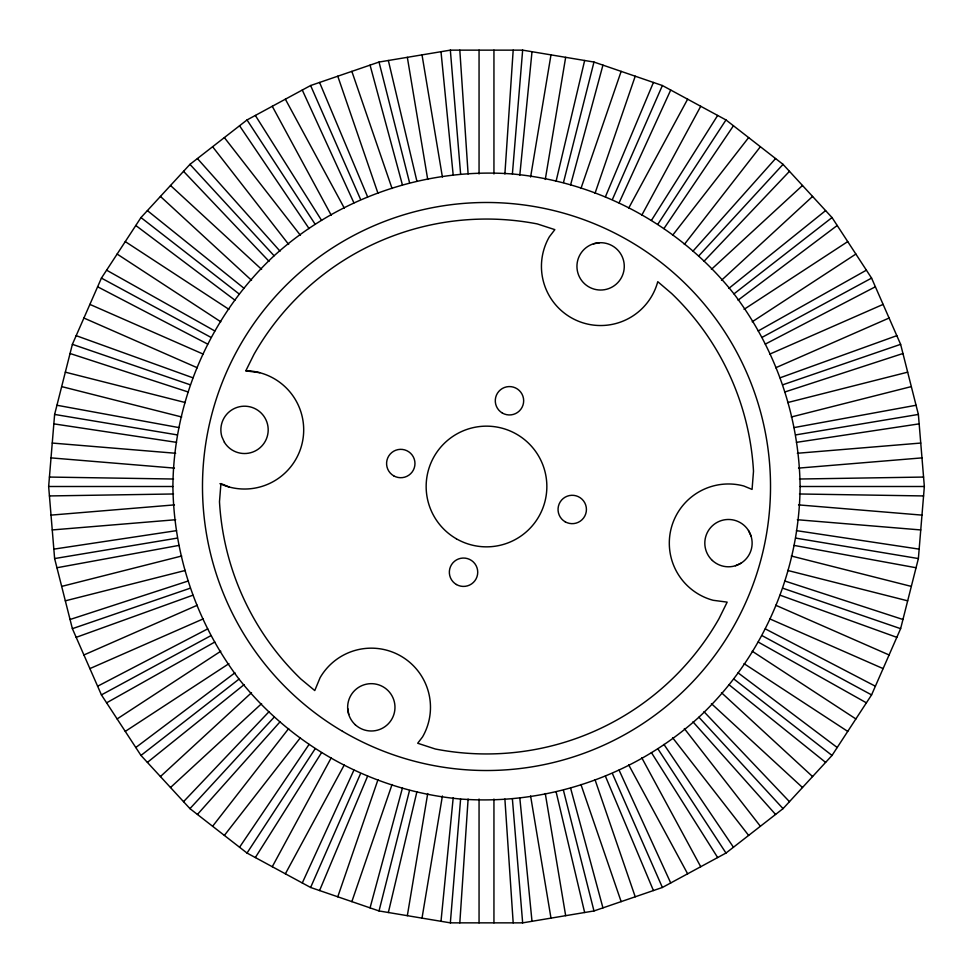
<?xml version="1.0" encoding="UTF-8"?>
<svg xmlns="http://www.w3.org/2000/svg" width="973" height="973" viewBox="0 0 973 973"><rect width="100%" height="100%" fill="white"/><g stroke="black" fill="none" stroke-linecap="round" stroke-linejoin="round"><path stroke-width="1.46" d="M479.057 173.972L479.057 50.146M493.943 922.854L493.943 799.028M504.89 173.972L513.185 50.146M459.815 922.854L468.11 799.028M48.65 486.5L54.622 414.437L72.379 344.333L101.423 278.108L140.976 217.563L189.954 164.364L247.02 119.947L310.618 85.527L379.02 62.053L450.341 50.146L522.659 50.146L593.98 62.053L662.382 85.527L725.98 119.947L783.046 164.364L832.024 217.563L871.577 278.108L900.621 344.333L918.378 414.437L924.35 486.5L918.378 558.563L900.621 628.667L871.577 694.892L832.024 755.437L783.046 808.636L725.98 853.053L662.382 887.473L593.98 910.947L522.659 922.854L450.341 922.854L379.02 910.947L310.618 887.473L247.02 853.053L189.954 808.636L140.976 755.437L101.423 694.892L72.379 628.667L54.622 558.563L48.65 486.5L172.902 486.5C173.547 399.781 210.74 314.984 274.106 255.777C338.336 197.519 425.919 167.453 512.394 173.972C598.772 181.769 680.2 225.845 733.97 293.882C775.895 349.112 799.259 417.162 800.098 486.5C799.453 573.219 762.26 658.016 698.894 717.223C634.664 775.481 547.081 805.547 460.606 799.028C374.228 791.231 292.8 747.155 239.03 679.118C197.105 623.888 173.741 555.838 172.902 486.5M450.341 922.854L460.606 799.028M512.394 173.972L522.659 50.146M441 921.297L453.199 797.787M519.801 175.213L532 51.703M407.334 915.678L427.719 793.542M530.601 177.013L550.986 54.877M422.014 918.123L442.399 795.987M545.281 179.458L565.666 57.322M556.082 181.27L584.651 60.484M388.349 912.516L416.918 791.73M379.02 910.947L409.511 790.502M563.489 182.498L593.98 62.053M370.056 907.882L402.421 788.069M570.579 184.931L602.944 65.118M337.777 896.79L377.986 779.677M580.942 188.494L621.151 71.37M351.849 901.63L392.058 784.506M595.014 193.323L635.223 76.21M605.376 196.887L653.43 82.45M319.57 890.55L367.624 776.113M310.618 887.473L360.533 773.681M612.467 199.319L662.382 85.527M302.287 882.961L353.929 770.117M619.071 202.883L670.713 90.039M272.27 866.724L331.209 757.821M628.704 208.1L687.631 99.197M285.369 873.803L344.296 764.9M641.791 215.179L700.73 106.276M651.424 220.397L717.66 115.446M255.34 857.554L321.577 752.603M247.02 853.053L314.984 749.028M658.016 223.972L725.98 119.947M239.553 847.24L309.061 744.418M663.939 228.582L733.447 125.76M212.613 826.272L288.677 728.558M672.586 235.308L748.638 137.582M224.362 835.418L300.414 737.692M684.323 244.442L760.387 146.728M692.971 251.168L775.578 158.55M197.422 814.45L280.029 721.832M189.954 808.636L274.106 717.223M698.894 255.777L783.046 164.364M183.544 801.667L269.022 711.701M703.978 261.299L789.456 171.333M160.423 776.563L251.533 692.691M711.397 269.363L802.494 185.49M170.506 787.51L261.603 703.637M721.467 280.309L812.577 196.437M728.886 288.361L825.615 210.606M147.385 762.394L244.114 684.639M140.976 755.437L239.03 679.118M733.97 293.882L832.024 217.563M135.794 747.507L234.931 672.83M738.069 300.171L837.206 225.493M117.125 718.938L220.798 651.205M744.065 309.341L847.726 241.608M125.274 731.392L228.935 663.659M752.202 321.795L855.875 254.062M758.198 330.966L866.396 270.178M106.604 702.822L214.802 642.034M101.423 694.892L210.703 635.758M762.297 337.242L871.577 278.108M97.616 686.22L207.687 628.886M765.313 344.114L875.384 286.78M735.466 565.751L741.085 563.16M83.909 654.963L197.312 605.23M769.716 354.148L883.107 304.403M89.893 668.597L203.284 618.852M775.688 367.77L889.091 318.037M780.091 377.804L896.826 335.661M76.174 637.339L192.909 595.196M72.379 628.667L189.893 588.324M783.107 384.676L900.621 344.333M70.044 619.497L188.057 581.051M784.943 391.949L902.956 353.503M61.676 586.403L181.708 556.009M787.631 402.567L907.675 372.173M65.325 600.827L185.369 570.433M791.292 416.991L911.324 386.597M793.98 427.609L916.055 405.255M56.945 567.745L179.02 545.391M593.481 243.797A23.668 23.668 0 0 1 623.717 271.479A23.668 23.668 0 0 1 584.627 283.824A23.668 23.668 0 0 1 593.481 243.797L599.563 242.715M54.622 558.563L177.183 538.118M795.817 434.882L918.378 414.437M53.843 549.137L176.563 530.638M796.437 442.362L919.157 423.863M51.022 515.118L174.435 504.89M797.337 453.272L920.75 443.056M52.25 529.944L175.663 519.728M798.565 468.11L921.978 457.882M799.478 479.02L923.572 477.062M49.428 495.938L173.522 493.98M800.098 486.5L924.35 486.5M49.428 477.062L173.522 479.02M799.478 493.98L923.572 495.938M52.25 443.056L175.663 453.272M798.565 504.89L921.978 515.118M51.022 457.882L174.435 468.11M797.337 519.728L920.75 529.944M259.84 372.708L245.792 370.859L254.014 354.306A267.441 267.441 0 0 1 537.242 223.912L554.841 229.64L549.368 236.78A59.171 59.171 0 0 0 577.962 321.029A59.171 59.171 0 0 0 657.76 281.683L671.613 293.481A267.441 267.441 0 0 1 753.503 471.236L752.068 489.419L743.786 485.989A59.171 59.171 0 0 0 671.321 527.828A59.171 59.171 0 0 0 713.16 600.292L727.172 602.129L718.974 618.719A267.441 267.441 0 0 1 435.308 749.003L417.697 743.25L422.55 736.914A59.171 59.171 0 0 0 400.9 656.094A59.171 59.171 0 0 0 320.068 677.743L314.766 690.562L300.815 678.972A267.441 267.441 0 0 1 219.484 501.703L220.932 483.581L229.214 487.011M796.437 530.638L919.157 549.137M53.843 423.863L176.563 442.362M54.622 414.437L177.183 434.882M795.817 538.118L918.378 558.563M56.945 405.255L179.02 427.609M793.98 545.391L916.055 567.745M65.325 372.173L185.369 402.567M791.292 556.009L911.324 586.403M61.676 386.597L181.708 416.991M787.631 570.433L907.675 600.827M784.943 581.051L902.956 619.497M70.044 353.503L188.057 391.949M72.379 344.333L189.893 384.676M783.107 588.324L900.621 628.667M76.174 335.661L192.909 377.804M780.091 595.196L896.826 637.339M89.893 304.403L203.284 354.148M775.688 605.23L889.091 654.963M83.909 318.037L197.312 367.77M769.716 618.852L883.107 668.597M765.313 628.886L875.384 686.22M97.616 286.78L207.687 344.114M101.423 278.108L210.703 337.242M762.297 635.758L871.577 694.892M106.604 270.178L214.802 330.966M758.198 642.034L866.396 702.822M125.274 241.608L228.935 309.341M752.202 651.205L855.875 718.938M117.125 254.062L220.798 321.795M744.065 663.659L847.726 731.392M738.069 672.83L837.206 747.507M135.794 225.493L234.931 300.171M140.976 217.563L239.03 293.882M733.97 679.118L832.024 755.437M147.385 210.606L244.114 288.361M728.886 684.639L825.615 762.394M170.506 185.49L261.603 269.363M721.467 692.691L812.577 776.563M160.423 196.437L251.533 280.309M711.397 703.637L802.494 787.51M703.978 711.701L789.456 801.667M183.544 171.333L269.022 261.299M189.954 164.364L274.106 255.777M698.894 717.223L783.046 808.636M197.422 158.55L280.029 251.168M692.971 721.832L775.578 814.45M224.362 137.582L300.414 235.308M684.323 728.558L760.387 826.272M212.613 146.728L288.677 244.442M672.586 737.692L748.638 835.418M663.939 744.418L733.447 847.24M239.553 125.76L309.061 228.582M247.02 119.947L314.984 223.972M658.016 749.028L725.98 853.053M255.34 115.446L321.577 220.397M651.424 752.603L717.66 857.554M285.369 99.197L344.296 208.1M641.791 757.821L700.73 866.724M272.27 106.276L331.209 215.179M628.704 764.9L687.631 873.803M748.492 530.528L751.083 536.135M619.071 770.117L670.713 882.961M302.287 90.039L353.929 202.883M310.618 85.527L360.533 199.319M612.467 773.681L662.382 887.473M319.57 82.45L367.624 196.887M605.376 776.113L653.43 890.55M351.849 71.37L392.058 188.494M595.014 779.677L635.223 896.79M337.777 76.21L377.986 193.323M580.942 784.506L621.151 901.63M570.579 788.069L602.944 907.882M370.056 65.118L402.421 184.931M379.02 62.053L409.511 182.498M563.489 790.502L593.98 910.947M388.349 60.484L416.918 181.27M556.082 791.73L584.651 912.516M347.665 708.38L348.748 714.462M422.014 54.877L442.399 177.013M545.281 793.542L565.666 915.678M407.334 57.322L427.719 179.458M530.601 795.987L550.986 918.123M519.801 797.787L532 921.297M441 51.703L453.199 175.213M450.341 50.146L460.606 173.972M512.394 799.028L522.659 922.854M459.815 50.146L468.11 173.972M504.89 799.028L513.185 922.854M493.943 50.146L493.943 173.972M479.057 799.028L479.057 922.854M245.926 370.713A59.171 59.171 0 0 1 302.189 443.129A59.171 59.171 0 0 1 219.934 483.678M224.422 442.35L221.88 436.719A23.668 23.668 0 0 1 247.896 406.434A23.668 23.668 0 0 1 264.34 442.812A23.668 23.668 0 0 1 224.422 442.35M355.327 724.788A23.668 23.668 0 0 0 394.418 712.443A23.668 23.668 0 0 0 364.182 684.761A23.668 23.668 0 0 0 355.327 724.788M456.325 538.762A60.35 60.35 0 0 0 546.85 486.5A60.35 60.35 0 0 0 456.325 434.238A60.35 60.35 0 0 0 456.325 538.762M712.394 560.497A23.668 23.668 0 0 0 751.545 548.383A23.668 23.668 0 0 0 721.467 520.531A23.668 23.668 0 0 0 712.394 560.497M342.447 731.27A284.007 284.007 0 0 0 770.507 488.86A284.007 284.007 0 0 0 346.546 239.37A284.007 284.007 0 0 0 342.447 731.27M565.131 521.771A14.206 14.206 0 0 0 586.427 509.475A14.206 14.206 0 0 0 565.131 497.179A14.206 14.206 0 0 0 565.131 521.771M456.434 584.53A14.206 14.206 0 0 0 477.731 572.233A14.206 14.206 0 0 0 456.434 559.937A14.206 14.206 0 0 0 456.434 584.53M393.676 475.821A14.206 14.206 0 0 0 414.972 463.525A14.206 14.206 0 0 0 393.676 451.229A14.206 14.206 0 0 0 393.676 475.821M502.372 413.063A14.206 14.206 0 0 0 523.669 400.767A14.206 14.206 0 0 0 502.372 388.47A14.206 14.206 0 0 0 502.372 413.063"/></g></svg>
